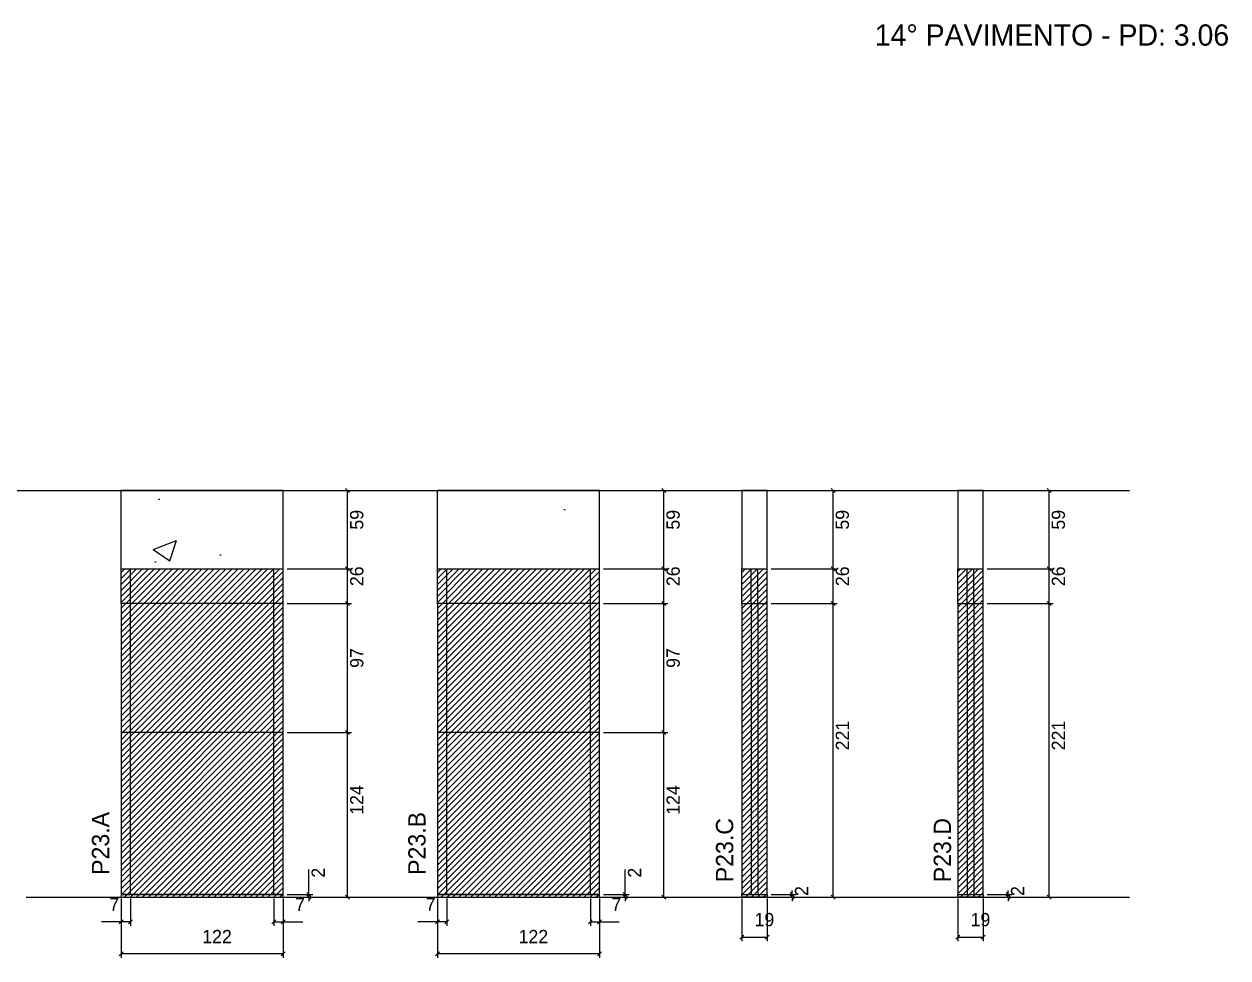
# Model space of a CAD drawing. Header units: metres. Extents: x 2558 to 3935, y 5093 to 5810.
# Drawn here: x 3029 to 3935, y 5093 to 5796 of the extents above; entities that cross this region are included whole.
import ezdxf

# ---------------------------------------------------------------- set-up
doc = ezdxf.new("R2010")
doc.units = ezdxf.units.M
for name, color, linetype in [('COTA', 7, 'Continuous'), ('Hachura', 7, 'Continuous'), ('NOMENCLATURA', 7, 'Continuous'), ('Nível', 7, 'Continuous'), ('Painéis', 7, 'Continuous'), ('SARR_2.2x7', 7, 'Continuous'), ('Texto Seção', 7, 'Continuous')]:
    doc.layers.add(name, color=color, linetype=linetype)

msp = doc.modelspace()

# ---------------------------------------------------------------- hatches: boundary and pattern name
at = {"layer": 'COTA'}
h = msp.add_hatch(dxfattribs=at)
h.set_pattern_fill('AR-CONC')
h.paths.add_polyline_path([(3102.28, 5445), (3102.28, 5386), (3224.28, 5386), (3224.28, 5445), (3102.28, 5445), (3102.28, 5445)])
h = msp.add_hatch(dxfattribs=at)
h.set_pattern_fill('AR-CONC')
h.paths.add_polyline_path([(3340.23, 5445), (3340.23, 5386), (3462.23, 5386), (3462.23, 5445), (3340.23, 5445)])
h = msp.add_hatch(dxfattribs=at)
h.set_pattern_fill('AR-CONC')
h.paths.add_polyline_path([(3588.2, 5386), (3588.2, 5445), (3569.2, 5445), (3569.2, 5386), (3588.2, 5386), (3588.2, 5386)])
h = msp.add_hatch(dxfattribs=at)
h.set_pattern_fill('AR-CONC')
h.paths.add_polyline_path([(3750.69, 5386), (3750.69, 5445), (3731.69, 5445), (3731.69, 5386), (3750.69, 5386), (3750.69, 5386)])
at = {"layer": 'Hachura'}
h = msp.add_hatch(dxfattribs=at)
h.set_pattern_fill('ANSI31')
h.paths.add_polyline_path([(3224.28, 5386), (3102.28, 5386), (3102.28, 5139), (3224.28, 5139), (3224.28, 5386)])
h = msp.add_hatch(dxfattribs=at)
h.set_pattern_fill('ANSI31')
h.paths.add_polyline_path([(3462.23, 5386), (3340.23, 5386), (3340.23, 5139), (3462.23, 5139), (3462.23, 5386)])
h = msp.add_hatch(dxfattribs=at)
h.set_pattern_fill('ANSI31')
h.paths.add_polyline_path([(3588.2, 5386), (3569.2, 5386), (3569.2, 5139), (3588.2, 5139), (3588.2, 5386)])
h = msp.add_hatch(dxfattribs=at)
h.set_pattern_fill('ANSI31')
h.paths.add_polyline_path([(3750.69, 5386), (3731.69, 5386), (3731.69, 5139), (3750.69, 5139), (3750.69, 5386)])

# ---------------------------------------------------------------- linework, layer by layer
at = {"layer": 'COTA', "color": 241, "lineweight": 25}
for p, q in [((3102.28, 5386), (3102.28, 5445)), ((3224.28, 5445), (3102.28, 5445)), ((3224.28, 5386), (3224.28, 5445)), ((3462.23, 5445), (3340.23, 5445)), ((3340.23, 5386), (3340.23, 5445)), ((3462.23, 5386), (3462.23, 5445))]:
    msp.add_line(p, q, dxfattribs=at)
at = {"layer": 'COTA', "color": 4, "lineweight": 25}
for p, q in [((3227.28, 5445), (3275.65, 5445)), ((3272.65, 5386), (3272.65, 5445)), ((3465.23, 5445), (3513.6, 5445)), ((3510.6, 5386), (3510.6, 5445)), ((3591.2, 5445), (3640.89, 5445)), ((3637.89, 5386), (3637.89, 5445)), ((3753.69, 5445), (3803.38, 5445)), ((3800.38, 5386), (3800.38, 5445)), ((3227.28, 5386), (3275.65, 5386)), ((3465.23, 5386), (3513.6, 5386)), ((3591.2, 5386), (3640.89, 5386)), ((3753.69, 5386), (3803.38, 5386)), ((3227.28, 5360), (3275.65, 5360)), ((3272.65, 5263), (3272.65, 5360)), ((3465.23, 5360), (3513.6, 5360)), ((3510.6, 5263), (3510.6, 5360)), ((3591.2, 5360), (3640.89, 5360)), ((3637.89, 5139), (3637.89, 5360)), ((3753.69, 5360), (3803.38, 5360)), ((3800.38, 5139), (3800.38, 5360)), ((3227.28, 5263), (3275.65, 5263)), ((3265.12, 5263), (3275.65, 5263)), ((3272.65, 5139), (3272.65, 5263)), ((3465.23, 5263), (3513.6, 5263)), ((3503.07, 5263), (3513.6, 5263)), ((3510.6, 5139), (3510.6, 5263)), ((3243.54, 5141), (3243.54, 5159.8)), ((3481.49, 5141), (3481.49, 5159.8)), ((3607.11, 5141), (3607.11, 5144)), ((3769.6, 5141), (3769.6, 5144)), ((3102.28, 5138), (3102.28, 5093.39)), ((3102.28, 5136), (3102.28, 5117.49)), ((3109.28, 5138), (3109.28, 5117.49)), ((3217.28, 5138), (3217.28, 5117.49)), ((3224.28, 5138), (3224.28, 5093.39)), ((3224.28, 5136), (3224.28, 5117.49)), ((3227.28, 5141), (3246.54, 5141)), ((3227.28, 5139), (3246.54, 5139)), ((3227.28, 5139), (3275.65, 5139)), ((3243.54, 5139), (3243.54, 5141)), ((3243.54, 5139), (3243.54, 5136)), ((3340.23, 5138), (3340.23, 5093.39)), ((3340.23, 5136), (3340.23, 5117.49)), ((3347.23, 5138), (3347.23, 5117.49)), ((3455.23, 5138), (3455.23, 5117.49)), ((3462.23, 5138), (3462.23, 5093.39)), ((3462.23, 5136), (3462.23, 5117.49)), ((3465.23, 5141), (3484.49, 5141)), ((3465.23, 5139), (3484.49, 5139)), ((3465.23, 5139), (3513.6, 5139)), ((3481.49, 5139), (3481.49, 5141)), ((3481.49, 5139), (3481.49, 5136)), ((3569.2, 5138), (3569.2, 5106.11)), ((3588.2, 5138), (3588.2, 5106.11)), ((3591.2, 5141), (3610.11, 5141)), ((3591.2, 5139), (3610.11, 5139)), ((3591.2, 5139), (3640.89, 5139)), ((3607.11, 5139), (3607.11, 5141)), ((3607.11, 5139), (3607.11, 5136)), ((3731.69, 5138), (3731.69, 5106.11)), ((3750.69, 5138), (3750.69, 5106.11)), ((3753.69, 5141), (3772.6, 5141)), ((3753.69, 5139), (3772.6, 5139)), ((3753.69, 5139), (3803.38, 5139)), ((3769.6, 5139), (3769.6, 5141)), ((3769.6, 5139), (3769.6, 5136)), ((3102.28, 5120.49), (3087.55, 5120.49)), ((3109.28, 5120.49), (3102.28, 5120.49)), ((3217.28, 5120.49), (3224.28, 5120.49)), ((3224.28, 5120.49), (3239.01, 5120.49)), ((3340.23, 5120.49), (3325.5, 5120.49)), ((3347.23, 5120.49), (3340.23, 5120.49)), ((3455.23, 5120.49), (3462.23, 5120.49)), ((3462.23, 5120.49), (3476.97, 5120.49)), ((3569.2, 5109.11), (3588.2, 5109.11)), ((3731.69, 5109.11), (3750.69, 5109.11)), ((3224.28, 5096.39), (3102.28, 5096.39)), ((3462.23, 5096.39), (3340.23, 5096.39))]:
    msp.add_line(p, q, dxfattribs=at)
at = {"layer": 'COTA', "color": 0, "lineweight": 25}
for p, q in [((3274.15, 5443.5), (3271.15, 5446.5)), ((3512.1, 5443.5), (3509.1, 5446.5)), ((3639.39, 5443.5), (3636.39, 5446.5)), ((3801.88, 5443.5), (3798.88, 5446.5)), ((3271.15, 5387.5), (3274.15, 5384.5)), ((3509.1, 5387.5), (3512.1, 5384.5)), ((3636.39, 5387.5), (3639.39, 5384.5)), ((3798.88, 5387.5), (3801.88, 5384.5)), ((3274.15, 5358.5), (3271.15, 5361.5)), ((3512.1, 5358.5), (3509.1, 5361.5)), ((3639.39, 5358.5), (3636.39, 5361.5)), ((3801.88, 5358.5), (3798.88, 5361.5)), ((3274.15, 5261.5), (3271.15, 5264.5)), ((3271.15, 5264.5), (3274.15, 5261.5)), ((3512.1, 5261.5), (3509.1, 5264.5)), ((3509.1, 5264.5), (3512.1, 5261.5)), ((3242.04, 5142.5), (3245.04, 5139.5)), ((3245.04, 5137.5), (3242.04, 5140.5)), ((3271.15, 5140.5), (3274.15, 5137.5)), ((3479.99, 5142.5), (3482.99, 5139.5)), ((3482.99, 5137.5), (3479.99, 5140.5)), ((3509.1, 5140.5), (3512.1, 5137.5)), ((3605.61, 5142.5), (3608.61, 5139.5)), ((3608.61, 5137.5), (3605.61, 5140.5)), ((3636.39, 5140.5), (3639.39, 5137.5)), ((3768.1, 5142.5), (3771.1, 5139.5)), ((3771.1, 5137.5), (3768.1, 5140.5)), ((3798.88, 5140.5), (3801.88, 5137.5)), ((3103.78, 5121.99), (3100.78, 5118.99)), ((3107.78, 5118.99), (3110.78, 5121.99)), ((3218.78, 5121.99), (3215.78, 5118.99)), ((3222.78, 5118.99), (3225.78, 5121.99)), ((3341.73, 5121.99), (3338.73, 5118.99)), ((3345.73, 5118.99), (3348.73, 5121.99)), ((3456.73, 5121.99), (3453.73, 5118.99)), ((3460.73, 5118.99), (3463.73, 5121.99)), ((3570.7, 5110.61), (3567.7, 5107.61)), ((3586.7, 5107.61), (3589.7, 5110.61)), ((3733.19, 5110.61), (3730.19, 5107.61)), ((3749.19, 5107.61), (3752.19, 5110.61)), ((3103.78, 5097.89), (3100.78, 5094.89)), ((3222.78, 5094.89), (3225.78, 5097.89)), ((3341.73, 5097.89), (3338.73, 5094.89)), ((3460.73, 5094.89), (3463.73, 5097.89))]:
    msp.add_line(p, q, dxfattribs=at)
at = {"layer": 'COTA', "color": 241, "lineweight": 25}
for points in [[(3588.2, 5386), (3588.2, 5445), (3569.2, 5445), (3569.2, 5386)], [(3750.69, 5386), (3750.69, 5445), (3731.69, 5445), (3731.69, 5386)]]:
    msp.add_lwpolyline(points, dxfattribs=at)
at = {"layer": 'Nível', "color": 4, "lineweight": 25}
for p, q in [((2918.63, 5445), (3860.65, 5445)), ((3030.82, 5139), (3860.65, 5139))]:
    msp.add_line(p, q, dxfattribs=at)
at = {"layer": 'Painéis', "color": 200, "lineweight": 25}
for p, q in [((3102.28, 5386), (3224.28, 5386)), ((3102.28, 5360), (3102.28, 5386)), ((3224.28, 5360), (3224.28, 5386)), ((3340.23, 5386), (3462.23, 5386)), ((3340.23, 5360), (3340.23, 5386)), ((3462.23, 5360), (3462.23, 5386)), ((3569.2, 5386), (3588.2, 5386)), ((3569.2, 5360), (3569.2, 5386)), ((3588.2, 5360), (3588.2, 5386)), ((3731.69, 5386), (3750.69, 5386)), ((3731.69, 5360), (3731.69, 5386)), ((3750.69, 5360), (3750.69, 5386)), ((3102.28, 5360), (3102.28, 5263)), ((3224.28, 5360), (3102.28, 5360)), ((3224.28, 5263), (3224.28, 5360)), ((3340.23, 5360), (3340.23, 5263)), ((3462.23, 5360), (3340.23, 5360)), ((3462.23, 5263), (3462.23, 5360)), ((3569.2, 5360), (3569.2, 5141)), ((3569.2, 5360), (3588.2, 5360)), ((3588.2, 5141), (3588.2, 5360)), ((3731.69, 5360), (3731.69, 5141)), ((3731.69, 5360), (3750.69, 5360)), ((3750.69, 5141), (3750.69, 5360)), ((3102.28, 5263), (3102.28, 5139)), ((3224.28, 5263), (3102.28, 5263)), ((3224.28, 5139), (3224.28, 5263)), ((3340.23, 5263), (3340.23, 5139)), ((3462.23, 5263), (3340.23, 5263)), ((3462.23, 5139), (3462.23, 5263)), ((3102.28, 5141), (3224.28, 5141)), ((3340.23, 5141), (3462.23, 5141)), ((3569.2, 5141), (3588.2, 5141)), ((3731.69, 5141), (3750.69, 5141))]:
    msp.add_line(p, q, dxfattribs=at)
at = {"layer": 'Painéis', "color": 4, "lineweight": 25}
for p, q in [((3227.28, 5386), (3275.65, 5386)), ((3272.65, 5360), (3272.65, 5386)), ((3465.23, 5386), (3513.6, 5386)), ((3510.6, 5360), (3510.6, 5386)), ((3591.2, 5386), (3640.89, 5386)), ((3637.89, 5360), (3637.89, 5386)), ((3753.69, 5386), (3803.38, 5386)), ((3800.38, 5360), (3800.38, 5386)), ((3227.28, 5360), (3275.65, 5360)), ((3465.23, 5360), (3513.6, 5360)), ((3591.2, 5360), (3640.89, 5360)), ((3753.69, 5360), (3803.38, 5360))]:
    msp.add_line(p, q, dxfattribs=at)
at = {"layer": 'Painéis', "color": 0, "lineweight": 25}
for p, q in [((3274.15, 5384.5), (3271.15, 5387.5)), ((3512.1, 5384.5), (3509.1, 5387.5)), ((3639.39, 5384.5), (3636.39, 5387.5)), ((3801.88, 5384.5), (3798.88, 5387.5)), ((3271.15, 5361.5), (3274.15, 5358.5)), ((3509.1, 5361.5), (3512.1, 5358.5)), ((3636.39, 5361.5), (3639.39, 5358.5)), ((3798.88, 5361.5), (3801.88, 5358.5))]:
    msp.add_line(p, q, dxfattribs=at)
at = {"layer": 'Painéis', "color": 200, "lineweight": 25}
for points in [[(3224.28, 5141), (3102.28, 5141), (3102.28, 5139), (3224.28, 5139)], [(3462.23, 5141), (3340.23, 5141), (3340.23, 5139), (3462.23, 5139)], [(3569.2, 5141), (3588.2, 5141), (3588.2, 5139), (3569.2, 5139)], [(3731.69, 5141), (3750.69, 5141), (3750.69, 5139), (3731.69, 5139)]]:
    msp.add_lwpolyline(points, close=True, dxfattribs=at)
at = {"layer": 'SARR_2.2x7', "color": 40, "lineweight": 25}
for p, q in [((3109.28, 5360), (3109.28, 5386)), ((3217.28, 5360), (3217.28, 5386)), ((3347.23, 5360), (3347.23, 5386)), ((3455.23, 5360), (3455.23, 5386)), ((3576.2, 5360), (3576.2, 5386)), ((3581.11, 5360), (3581.11, 5386)), ((3738.6, 5360), (3738.6, 5386)), ((3743.6, 5360), (3743.6, 5386)), ((3109.28, 5263), (3109.28, 5360)), ((3217.28, 5263), (3217.28, 5360)), ((3347.23, 5263), (3347.23, 5360)), ((3455.23, 5263), (3455.23, 5360)), ((3576.2, 5360), (3576.2, 5141)), ((3581.2, 5360), (3581.2, 5141)), ((3738.69, 5360), (3738.69, 5141)), ((3743.69, 5360), (3743.69, 5141)), ((3109.28, 5141), (3109.28, 5263)), ((3217.28, 5141), (3217.28, 5263)), ((3347.23, 5141), (3347.23, 5263)), ((3455.23, 5141), (3455.23, 5263))]:
    msp.add_line(p, q, dxfattribs=at)

# ---------------------------------------------------------------- texts
at = {"layer": 'COTA', "color": 240, "lineweight": 25}
for s, p in [('59', (3284.51, 5415.5)), ('59', (3522.46, 5415.5)), ('59', (3649.75, 5415.5)), ('59', (3812.24, 5415.5)), ('97', (3284.54, 5311.5)), ('97', (3522.5, 5311.5)), ('221', (3649.83, 5249.5)), ('221', (3812.32, 5249.5)), ('124', (3284.57, 5201)), ('124', (3522.52, 5201)), ('2', (3255.54, 5153.75)), ('2', (3493.49, 5153.75)), ('2', (3619.11, 5140)), ('2', (3781.6, 5140))]:
    msp.add_text(s, height=10, rotation=90, dxfattribs=at).set_placement(p)
for s, p in [('7', (3093.42, 5128.56)), ('7', (3233.15, 5128.56)), ('7', (3331.37, 5128.56)), ('7', (3471.1, 5128.56)), ('19', (3578.7, 5117.2)), ('19', (3741.19, 5117.2)), ('122', (3163.28, 5104.45)), ('122', (3401.23, 5104.45))]:
    msp.add_text(s, height=10, dxfattribs=at).set_placement(p)
at = {"layer": 'NOMENCLATURA', "color": 2, "lineweight": 25}
msp.add_text('14° PAVIMENTO - PD: 3.06', height=16, dxfattribs=at).set_placement((3669.15, 5779.51))
at = {"layer": 'Painéis', "color": 240, "lineweight": 25}
for p in [(3284.54, 5373), (3522.5, 5373), (3649.79, 5373), (3812.28, 5373)]:
    msp.add_text('26', height=10, rotation=90, dxfattribs=at).set_placement(p)
at = {"layer": 'Texto Seção', "color": 7, "lineweight": 15}
for s, p in [('P23.A', (3093.34, 5155.83)), ('P23.B', (3331.29, 5155.83)), ('P23.C', (3562.71, 5150.29)), ('P23.D', (3726.5, 5150.29))]:
    msp.add_text(s, height=13, rotation=90, dxfattribs=at).set_placement(p)

doc.saveas('drawing.dxf')
